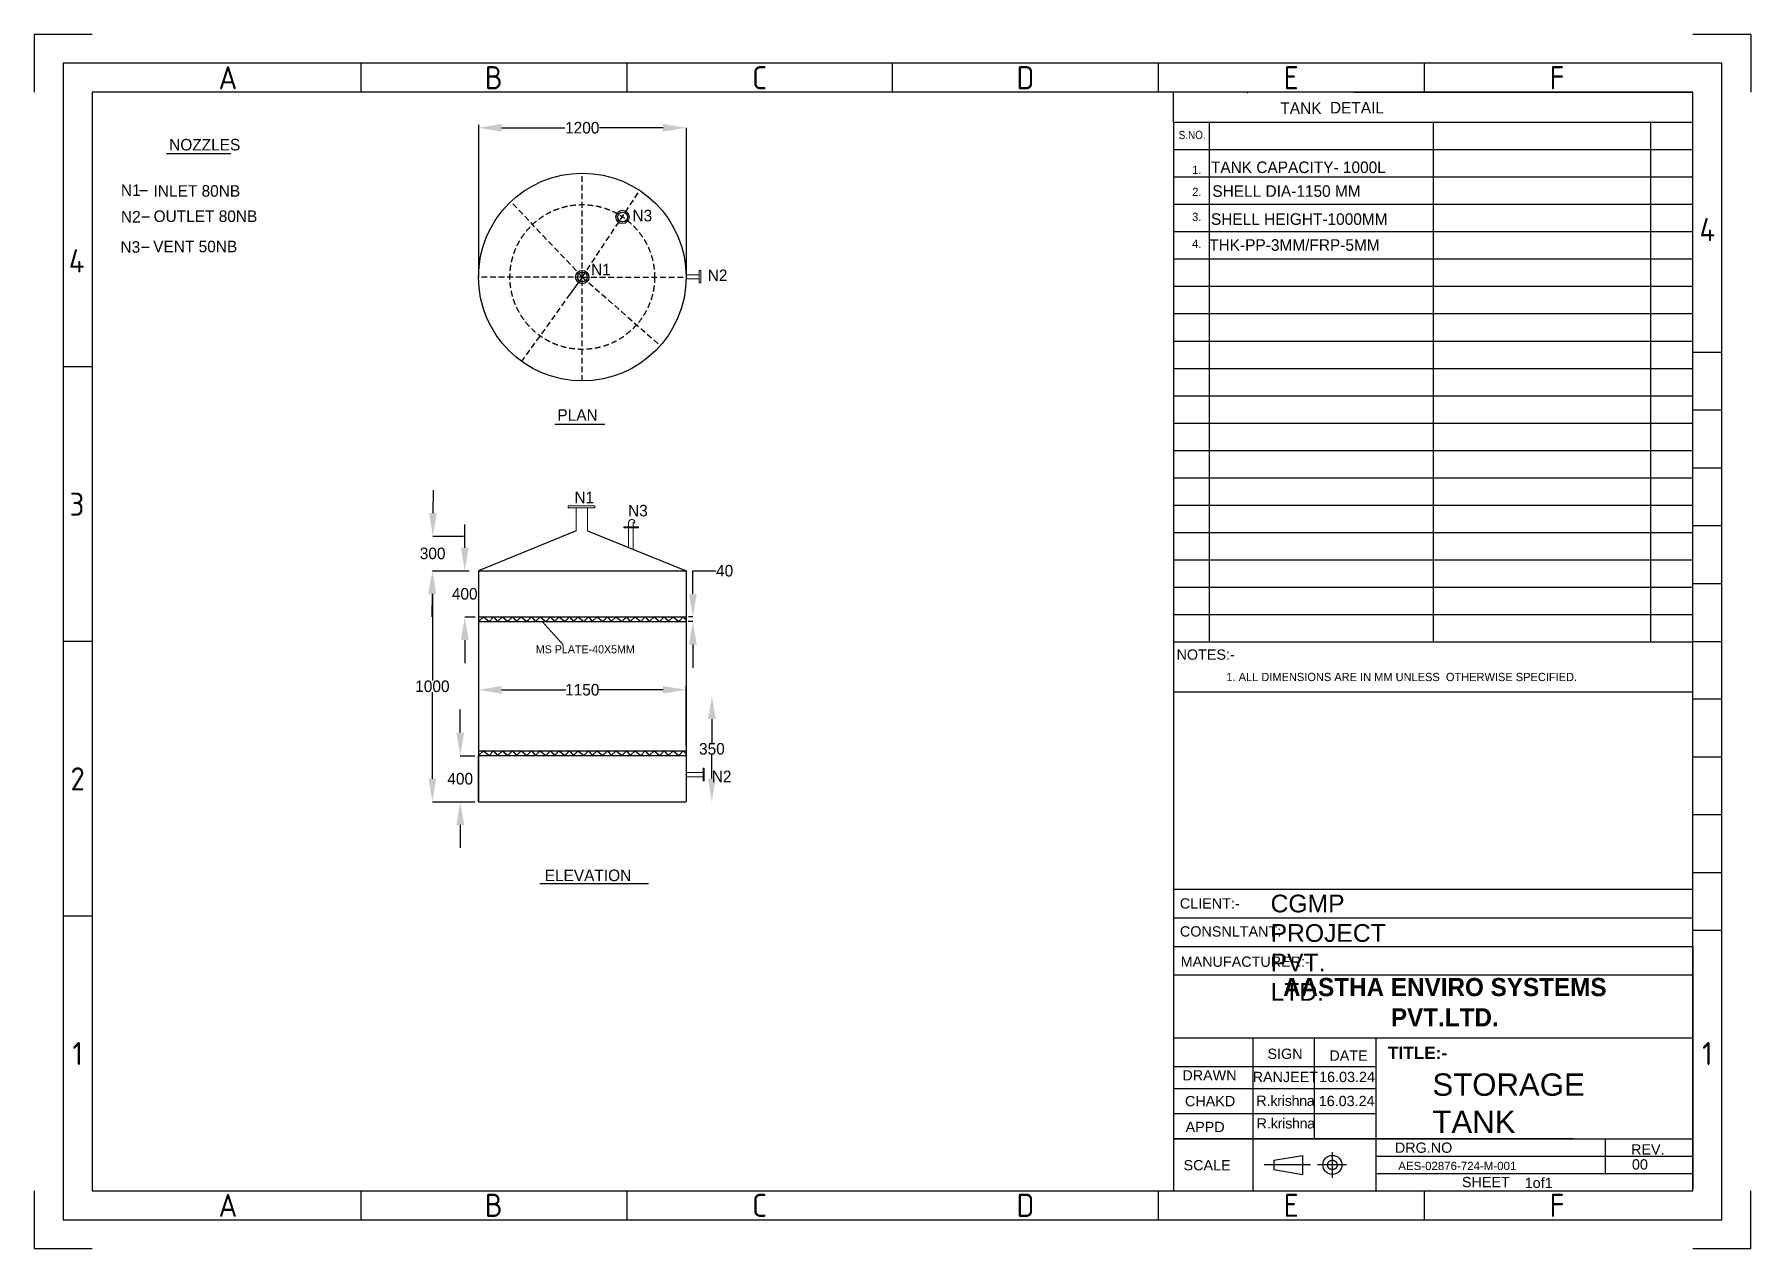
# Model space of a CAD drawing. Header units: inches. Extents: x -5552 to 41570, y 145 to 10666.
# Drawn here: x 26691 to 41570, y 145 to 10666 of the extents above; entities outside this region: 2.
import ezdxf
from ezdxf.enums import TextEntityAlignment as Align

# ---------------------------------------------------------------- set-up
doc = ezdxf.new("R2010")
doc.units = ezdxf.units.IN
doc.header["$LTSCALE"] = 200
doc.header["$MEASUREMENT"] = 0
doc.linetypes.add('CENTER', pattern=[50.8, 31.75, -6.35, 6.35, -6.35])
doc.linetypes.add('HIDDEN', pattern=[0.375, 0.25, -0.125])
for name, color, linetype in [('BORDER', 7, 'Continuous'), ('BOUN', 4, 'Continuous'), ('CEN', 231, 'CENTER'), ('DIM', 11, 'Continuous'), ('EQTXT', 6, 'Continuous'), ('LINE NO', 7, 'Continuous'), ('TEXT', 6, 'Continuous')]:
    doc.layers.add(name, color=color, linetype=linetype)
doc.styles.add('BAUHAUS', font='')
doc.styles.add('ISOCP', font='isocp.shx')
doc.styles.add('ROMANS', font='romans.shx', dxfattribs={"width": 0.85, "height": 75})
doc.styles.get('BAUHAUS').set_extended_font_data('Bauhaus Md BT', bold=True)
doc.dimstyles.get("Standard").update_dxf_attribs({"dimtxt": 80, "dimasz": 50, "dimexe": 0.18, "dimexo": 40, "dimgap": 0.09, "dimtad": 0, "dimtih": 1, "dimtoh": 1, "dimdec": 0, "dimzin": 0, "dimdsep": 46, "dimtxsty": 'Standard', "dimcen": 0.09, "dimclrd": 6, "dimclre": 6, "dimclrt": 5, "dimadec": 0, "dimazin": 0, "dimtfac": 1, "dimtdec": 0, "dimtofl": 0, "dimtmove": 0, "dimatfit": 3, "dimfxl": 1, "dimtolj": 1, "dimtzin": 0, "dimarcsym": 0})

# ---------------------------------------------------------------- blocks, each defined once
blk = doc.blocks.new('*D47')
at = {"layer": 'Defpoints', "color": 0, "linetype": 'HIDDEN', "transparency": 16777216}
for p in [(30541, 6018), (30142, 4017), (30541, 4017)]:
    blk.add_point(p, dxfattribs=at)
at = {"layer": 'EQTXT', "color": 6, "lineweight": -2, "transparency": 16777216}
for p, q in [((30143, 6018), (30142, 6018)), ((30142, 5818), (30142, 5067)), ((30142, 4217), (30142, 4967)), ((30143, 4017), (30142, 4017))]:
    blk.add_line(p, q, dxfattribs=at)
at = {"layer": 'EQTXT', "color": 6, "linetype": 'HIDDEN', "transparency": 16777216}
for points in [[(30109, 5818), (30175, 5818), (30142, 6018)], [(30109, 4217), (30175, 4217), (30142, 4017)]]:
    blk.add_solid(points, dxfattribs=at)
at = {"layer": 'EQTXT', "color": 7, "linetype": 'HIDDEN', "transparency": 16777216, "insert": (30142, 5017), "char_height": 100, "attachment_point": 5}
blk.add_mtext('\\A1;1000', dxfattribs=at)
blk = doc.blocks.new('*D50')
at = {"layer": 'Defpoints', "color": 0, "transparency": 16777216}
for p in [(30145, 6318), (30145, 6318), (30142, 6018)]:
    blk.add_point(p, dxfattribs=at)
at = {"layer": 'EQTXT', "color": 6, "lineweight": -2, "transparency": 16777216}
for p, q in [((30148, 6518), (30150, 6718)), ((30145, 6318), (30145, 6318)), ((30142, 6018), (30142, 6018)), ((30139, 5818), (30137, 5618))]:
    blk.add_line(p, q, dxfattribs=at)
at = {"layer": 'EQTXT', "color": 6, "transparency": 16777216}
for points in [[(30114, 6518), (30181, 6517), (30145, 6318)], [(30106, 5818), (30173, 5817), (30142, 6018)]]:
    blk.add_solid(points, dxfattribs=at)
at = {"layer": 'EQTXT', "color": 7, "transparency": 16777216, "insert": (30144, 6168), "char_height": 100, "attachment_point": 5}
blk.add_mtext('\\A1;300', dxfattribs=at)
blk = doc.blocks.new('*D52')
at = {"layer": 'Defpoints', "color": 0, "transparency": 16777216}
for p in [(30541, 9880), (32341, 9856), (32341, 9856)]:
    blk.add_point(p, dxfattribs=at)
at = {"layer": 'EQTXT', "color": 6, "lineweight": -2, "transparency": 16777216}
for p, q in [((30541, 9856), (30541, 9856)), ((30741, 9856), (31291, 9856)), ((32141, 9856), (31591, 9856)), ((32341, 9856), (32341, 9856))]:
    blk.add_line(p, q, dxfattribs=at)
at = {"layer": 'EQTXT', "color": 6, "transparency": 16777216}
for points in [[(30741, 9890), (30741, 9823), (30541, 9856)], [(32141, 9890), (32141, 9823), (32341, 9856)]]:
    blk.add_solid(points, dxfattribs=at)
at = {"layer": 'EQTXT', "color": 7, "transparency": 16777216, "insert": (31441, 9856), "char_height": 100, "attachment_point": 5}
blk.add_mtext('\\A1;1200', dxfattribs=at)
blk = doc.blocks.new('*D55')
at = {"layer": 'Defpoints', "color": 0, "linetype": 'ByBlock', "transparency": 16777216}
for p in [(30541, 4947), (32341, 4987), (32341, 4933)]:
    blk.add_point(p, dxfattribs=at)
at = {"layer": 'EQTXT', "color": 6, "lineweight": -2, "transparency": 16777216}
for p, q in [((30541, 4987), (30541, 4987)), ((30741, 4987), (31300, 4987)), ((32141, 4987), (31583, 4987)), ((32341, 4986), (32341, 4987))]:
    blk.add_line(p, q, dxfattribs=at)
at = {"layer": 'EQTXT', "color": 6, "linetype": 'ByBlock', "transparency": 16777216}
for points in [[(30741, 5020), (30741, 4953), (30541, 4987)], [(32141, 5020), (32141, 4953), (32341, 4987)]]:
    blk.add_solid(points, dxfattribs=at)
at = {"layer": 'EQTXT', "color": 7, "linetype": 'ByBlock', "transparency": 16777216, "insert": (31441, 4987), "char_height": 100, "attachment_point": 5}
blk.add_mtext('\\A1;1150', dxfattribs=at)
blk = doc.blocks.new('*D56')
at = {"layer": 'Defpoints', "color": 0, "linetype": 'ByBlock', "transparency": 16777216}
for p in [(30541, 6018), (30422, 5618), (30541, 5618)]:
    blk.add_point(p, dxfattribs=at)
at = {"layer": 'Defpoints', "color": 0, "linetype": 'HIDDEN', "transparency": 16777216}
for p in [(32398, 4933), (32405, 4018), (32565, 4018)]:
    blk.add_point(p, dxfattribs=at)
at = {"layer": 'EQTXT', "color": 6, "lineweight": -2, "transparency": 16777216}
for p, q in [((30422, 6218), (30422, 6418)), ((30423, 6018), (30422, 6018)), ((30423, 5618), (30422, 5618)), ((30422, 5418), (30422, 5218)), ((32564, 4933), (32565, 4933)), ((32565, 4733), (32565, 4525)), ((32565, 4218), (32565, 4425)), ((32564, 4018), (32565, 4018))]:
    blk.add_line(p, q, dxfattribs=at)
at = {"layer": 'EQTXT', "color": 6, "linetype": 'ByBlock', "transparency": 16777216}
for points in [[(30389, 6218), (30456, 6218), (30422, 6018)], [(30389, 5418), (30456, 5418), (30422, 5618)]]:
    blk.add_solid(points, dxfattribs=at)
at = {"layer": 'EQTXT', "color": 6, "linetype": 'HIDDEN', "transparency": 16777216}
for points in [[(32531, 4733), (32598, 4733), (32565, 4933)], [(32531, 4218), (32598, 4218), (32565, 4018)]]:
    blk.add_solid(points, dxfattribs=at)
at = {"layer": 'EQTXT', "color": 7, "linetype": 'ByBlock', "transparency": 16777216, "insert": (30422, 5818), "char_height": 100, "attachment_point": 5}
blk.add_mtext('\\A1;400', dxfattribs=at)
at = {"layer": 'EQTXT', "color": 7, "linetype": 'HIDDEN', "transparency": 16777216, "insert": (32565, 4475), "char_height": 100, "attachment_point": 5}
blk.add_mtext('\\A1;350', dxfattribs=at)
blk = doc.blocks.new('*D57')
at = {"layer": 'Defpoints', "color": 0, "linetype": 'ByBlock', "transparency": 16777216}
for p in [(30383, 4416), (30509, 4416), (30509, 4017)]:
    blk.add_point(p, dxfattribs=at)
at = {"layer": 'EQTXT', "color": 6, "lineweight": -2, "transparency": 16777216}
for p, q in [((30383, 4616), (30383, 4816)), ((30384, 4416), (30383, 4416)), ((30384, 4017), (30383, 4017)), ((30383, 3817), (30383, 3617))]:
    blk.add_line(p, q, dxfattribs=at)
at = {"layer": 'EQTXT', "color": 6, "linetype": 'ByBlock', "transparency": 16777216}
for points in [[(30350, 4616), (30417, 4616), (30383, 4416)], [(30350, 3817), (30417, 3817), (30383, 4017)]]:
    blk.add_solid(points, dxfattribs=at)
at = {"layer": 'EQTXT', "color": 7, "linetype": 'ByBlock', "transparency": 16777216, "insert": (30383, 4216), "char_height": 100, "attachment_point": 5}
blk.add_mtext('\\A1;400', dxfattribs=at)
blk = doc.blocks.new('*D59')
at = {"layer": 'Defpoints', "color": 0, "linetype": 'ByBlock', "transparency": 16777216}
for p in [(32341, 5618), (32341, 5578), (32400, 5618)]:
    blk.add_point(p, dxfattribs=at)
at = {"layer": 'EQTXT', "color": 6, "lineweight": -2, "transparency": 16777216}
for p, q in [((32400, 5818), (32400, 6018)), ((32400, 6018), (32600, 6018)), ((32399, 5618), (32400, 5618)), ((32399, 5578), (32400, 5578)), ((32400, 5378), (32400, 5178))]:
    blk.add_line(p, q, dxfattribs=at)
at = {"layer": 'EQTXT', "color": 6, "linetype": 'ByBlock', "transparency": 16777216}
for points in [[(32366, 5818), (32433, 5818), (32400, 5618)], [(32366, 5378), (32433, 5378), (32400, 5578)]]:
    blk.add_solid(points, dxfattribs=at)
at = {"layer": 'EQTXT', "color": 7, "linetype": 'ByBlock', "transparency": 16777216, "insert": (32675, 6018), "char_height": 100, "attachment_point": 5}
blk.add_mtext('\\A1;40', dxfattribs=at)

msp = doc.modelspace()

# ---------------------------------------------------------------- linework, layer by layer
at = {"color": 0}
for p, q in [((36565.3, 9904.6), (36565.3, 10164.7)), ((36565.3, 9904.6), (36565.3, 646.2)), ((37252.9, 1970.5), (37252.9, 1096.3)), ((37787.3, 1970.5), (37787.3, 1096.3)), ((38321.7, 1970.5), (38321.7, 1096.3)), ((37252.9, 1722.2), (37252.9, 1096.3)), ((40034.8, 1096.3), (36565.3, 1096.3)), ((37252.9, 1096.3), (37252.9, 646.2)), ((38321.7, 1096.3), (38321.7, 646.2)), ((40034.8, 1096.3), (41069, 1096.3)), ((40308.1, 1096.3), (40308.1, 796.2)), ((41069, 1096.3), (41069, 796.2)), ((37435.7, 912.3), (37683.6, 953.6)), ((37435.7, 912.3), (37435.7, 829.6)), ((37683.6, 953.6), (37683.6, 788.3)), ((38321.7, 946.2), (41069, 946.2)), ((37435.7, 829.6), (37683.6, 788.3)), ((37942.9, 871), (37944.4, 871)), ((37943.7, 870.2), (37943.7, 871.7)), ((38321.7, 796.2), (41069, 796.2)), ((39695.4, 648.1), (39695.4, 646.2))]:
    msp.add_line(p, q, dxfattribs=at)
for p, q in [((38817.1, 9904.6), (38817.1, 5402.3)), ((32341.3, 4617.7), (32341.3, 4567.7))]:
    msp.add_line(p, q)
at = {"color": 7, "linetype": 'ByBlock', "lineweight": 13}
for p, q in [((31385.2, 6579.7), (31320.2, 6579.7)), ((31320.2, 6579.7), (31320.2, 6564.7)), ((31320.2, 6564.7), (31485.2, 6564.7)), ((31550.2, 6579.7), (31385.2, 6579.7)), ((31388.2, 6363.9), (31388.2, 6564.1)), ((31485.2, 6564.7), (31550.2, 6564.7)), ((31485.2, 6363.9), (31485.2, 6564.7)), ((31550.2, 6564.7), (31550.2, 6579.7))]:
    msp.add_line(p, q, dxfattribs=at)
at = {"color": 7, "linetype": 'ByBlock'}
for p, q in [((31388.2, 6363.9), (30541.3, 6017.7)), ((31485.2, 6363.9), (32341.3, 6017.7)), ((30541.3, 6017.7), (32341.3, 6017.7)), ((30541.3, 6017.7), (30541.3, 4016.9)), ((32341.3, 6017.7), (32341.3, 4017.7)), ((30541.3, 5017.3), (30541.3, 4100.8)), ((30541.3, 4100.8), (30541.3, 4016.9))]:
    msp.add_line(p, q, dxfattribs=at)
at = {"color": 7, "linetype": 'ByBlock', "true_color": 0xffffff}
msp.add_line((32341.3, 4977.6), (32341.3, 4977.6), dxfattribs=at)
at = {"color": 5, "linetype": 'ByBlock'}
msp.add_line((32341.3, 4409.6), (32341.3, 4409.6), dxfattribs=at)
at = {"color": 0, "linetype": 'HIDDEN', "ltscale": 300}
for p, q in [((37943.7, 759.7), (37943.7, 981.3)), ((37754.9, 871), (37353.3, 871)), ((38064.9, 871), (37814.9, 871))]:
    msp.add_line(p, q, dxfattribs=at)
at = {"color": 0}
msp.add_circle((37943.7, 871), 82.6, dxfattribs=at)
at = {"color": 0, "linetype": 'HIDDEN', "ltscale": 250}
msp.add_circle((37943.7, 870.2), 41.3, dxfattribs=at)
at = {"layer": 'BORDER', "color": 0}
for p, q in [((26691, 10665.7), (26691, 10164.7)), ((27192, 10665.7), (26691, 10665.7)), ((41570, 10665.7), (41069, 10665.7)), ((41570, 10665.7), (41570, 10164.7)), ((29521.5, 10415.2), (29521.5, 10164.7)), ((31826, 10415.2), (31826, 10164.7)), ((34130.5, 10164.7), (34130.5, 10415.2)), ((36435, 10415.2), (36435, 10164.7)), ((38739.5, 10415.2), (38739.5, 10164.7)), ((41319.5, 7910.3), (41069, 7910.3)), ((41319.5, 2900.6), (41319.5, 7910.3)), ((27192, 7785.1), (26941.5, 7785.1)), ((41319.5, 7409.3), (41069, 7409.3)), ((41319.5, 6908.4), (41069, 6908.4)), ((41319.5, 6407.3), (41069, 6407.3)), ((41319.5, 5906.2), (41069, 5906.2)), ((27192, 5405.4), (26941.5, 5405.4)), ((41069, 5405.4), (41319.5, 5405.4)), ((41319.5, 4904.5), (41069, 4904.5)), ((41319.5, 4403.5), (41069, 4403.5)), ((41319.5, 3902.5), (41069, 3902.5)), ((41319.5, 3401.5), (41069, 3401.5)), ((36565.3, 3261), (41069, 3261)), ((27192, 3025.8), (26941.5, 3025.8)), ((36565.3, 3012.7), (36565.3, 646.2)), ((36565.3, 3012.7), (41069, 3012.7)), ((41319.5, 2900.6), (41069, 2900.6)), ((36565.3, 2764.2), (41069, 2764.2)), ((41069, 2764.4), (41069, 665.2)), ((36565.3, 2516.1), (41069, 2516.1)), ((36565.3, 1970.5), (40783.5, 1970.5)), ((36850.8, 1970.5), (41069, 1970.5)), ((36565.3, 1722.2), (38321.7, 1722.2)), ((36565.3, 1533.4), (38321.7, 1533.4)), ((36565.3, 1314.8), (38321.7, 1314.8)), ((36565.3, 1096.3), (41069, 1096.3)), ((26691, 646.2), (26691, 145.2)), ((29521.5, 646.2), (29521.5, 395.7)), ((31826, 646.2), (31826, 395.7)), ((36435, 646.2), (36435, 395.7)), ((36850.8, 646.2), (41069, 646.2)), ((38739.5, 646.2), (38739.5, 395.7)), ((40409.2, 648.1), (40409.2, 646.2)), ((41570, 145.2), (41570, 646.2)), ((26691, 145.2), (27192, 145.2)), ((41069, 145.2), (41570, 145.2))]:
    msp.add_line(p, q, dxfattribs=at)
msp.add_lwpolyline([(41319.5, 395.7), (41319.5, 10415.2), (26941.5, 10415.2), (26941.5, 395.7)], close=True, dxfattribs=at)
for points in [[(41069, 1639.9), (41069, 1407.4)], [(41069, 1439.2), (41069, 1191.3)]]:
    msp.add_lwpolyline(points, dxfattribs=at)
at = {"layer": 'BOUN', "color": 0}
for p, q in [((36565.3, 9904.6), (41069, 9904.6)), ((36875.8, 9904.6), (36875.8, 5402.3)), ((40702.4, 9904.6), (40702.4, 5402.3)), ((36565.3, 9667.6), (41069, 9667.6)), ((36565.3, 9430.7), (41069, 9430.7)), ((36565.3, 9193.7), (41069, 9193.7)), ((36565.3, 8956.7), (41069, 8956.7)), ((36565.3, 8719.8), (41069, 8719.8)), ((36565.3, 8482.8), (41069, 8482.8)), ((36565.3, 8245.8), (41069, 8245.8)), ((36565.3, 8008.9), (41069, 8008.9)), ((36565.3, 7771.9), (41069, 7771.9)), ((36565.3, 7535), (41069, 7535)), ((36565.3, 7298), (41069, 7298)), ((36565.3, 7061), (41069, 7061)), ((36565.3, 6824.1), (41069, 6824.1)), ((36565.3, 6587.1), (41069, 6587.1)), ((36565.3, 6350.1), (41069, 6350.1)), ((36565.3, 6113.2), (41069, 6113.2)), ((36565.3, 5876.2), (41069, 5876.2)), ((36565.3, 5639.2), (41069, 5639.2)), ((36565.3, 5402.3), (41069, 5402.3)), ((36565.3, 4968.9), (41069, 4968.9)), ((36596.3, 646.2), (41069, 646.2))]:
    msp.add_line(p, q, dxfattribs=at)
at = {"layer": 'CEN', "color": 3, "linetype": 'ByBlock'}
for p, q in [((27837, 9633.5), (28394.5, 9633.5)), ((31203.7, 7288.1), (31636.2, 7288.1)), ((31072, 3310), (32014.5, 3310))]:
    msp.add_line(p, q, dxfattribs=at)
at = {"layer": 'DIM', "color": 0, "ltscale": 150}
msp.add_line((38133.2, 10164.7), (41069, 10164.7), dxfattribs=at)
at = {"layer": 'EQTXT', "color": 7}
for p, q in [((30541.3, 9880.4), (30541.3, 8555.3)), ((32341.3, 9856.3), (32341.3, 8563.2)), ((30145.3, 6317.7), (30410.8, 6317.7)), ((30141.7, 6017.7), (30398.8, 6017.7)), ((30141.7, 4016.9), (30382.6, 4016.9))]:
    msp.add_line(p, q, dxfattribs=at)
at = {"layer": 'EQTXT', "color": 7, "linetype": 'HIDDEN'}
for p, q in [((31441.3, 8563.2), (31441.3, 9463.2)), ((31441.3, 8563.2), (31939.6, 9312.7)), ((31441.3, 8563.2), (30821.7, 9215.9)), ((31441.3, 8563.2), (30541.3, 8563.2)), ((31441.3, 7663.2), (31441.3, 8563.2)), ((31441.3, 8563.2), (32341.3, 8563.2)), ((31441.3, 8563.2), (32117.2, 7968.9)), ((31334.8, 8416.3), (30915, 7833.1))]:
    msp.add_line(p, q, dxfattribs=at)
at = {"layer": 'EQTXT', "color": 7, "linetype": 'ByBlock'}
for p, q in [((27603.1, 9313.1), (27670.8, 9313.1)), ((27622.7, 9083.4), (27690.3, 9083.4)), ((27619.3, 8821.4), (27687, 8821.4)), ((30541.3, 8560.1), (30541.3, 8583.6)), ((31441.3, 8563.2), (31334.8, 8416.3)), ((30398.8, 6017.7), (30459.2, 6017.7)), ((30541.3, 6017.7), (30833.1, 6017.7)), ((30541.3, 6017.7), (30541.3, 5617.7)), ((30422, 5617.7), (30513.7, 5617.7)), ((31094.2, 5577.7), (31276.6, 5376.9)), ((32399.3, 5577.7), (32359, 5577.7)), ((32399.9, 5617.7), (32361, 5617.7)), ((32341.3, 4932.9), (32341.3, 5017.7)), ((32341.3, 5017.3), (32341.6, 5017.3)), ((32341.3, 4501), (32341.3, 4932.9)), ((30541.3, 4016.9), (30541.3, 4416.9)), ((30541.3, 4016.9), (32339, 4017.7)), ((30382.6, 4016.9), (30508.8, 4016.7))]:
    msp.add_line(p, q, dxfattribs=at)
at = {"layer": 'EQTXT', "color": 7, "linetype": 'ByBlock', "lineweight": 13}
for p, q in [((32341.2, 8547.6), (32453.7, 8547.6)), ((32341.3, 8560.1), (32341.3, 8583.6)), ((32341.3, 8583.6), (32453.8, 8583.6)), ((32453.8, 8583.6), (32453.6, 8514.1)), ((32453.6, 8514.1), (32470.3, 8514.1)), ((32453.8, 8583.6), (32453.8, 8619.9)), ((32453.8, 8619.9), (32470.3, 8619.9)), ((32470.3, 8619.9), (32470.3, 8514.1)), ((31802.8, 6390.8), (31802.8, 6398.9)), ((31802.8, 6398.9), (31927.6, 6398.9)), ((31842.8, 6405.5), (31842.8, 6436.4)), ((31842.8, 6219.3), (31842.8, 6405.5)), ((31881.2, 6405.5), (31881.2, 6429.6)), ((31881.2, 6203.7), (31881.2, 6405.5)), ((31896.8, 6446.4), (31892.8, 6430.6)), ((31927.6, 6390.8), (31927.6, 6398.9)), ((31849.5, 6390.8), (31802.8, 6390.8)), ((31887.9, 6390.8), (31849.5, 6390.8)), ((31887.9, 6390.8), (31927.6, 6390.8)), ((32341.3, 4269.8), (32488.9, 4269.8)), ((32341.3, 4231.5), (32488.9, 4231.5)), ((32488.9, 4307.4), (32498.5, 4307.4)), ((32488.9, 4240.7), (32488.9, 4307.4)), ((32488.9, 4240.7), (32488.9, 4202.5)), ((32488.9, 4202.5), (32488.9, 4198.3)), ((32488.9, 4198.3), (32498.5, 4198.3)), ((32498.5, 4258.3), (32498.5, 4307.4)), ((32498.5, 4258.3), (32498.5, 4198.3))]:
    msp.add_line(p, q, dxfattribs=at)
at = {"layer": 'EQTXT', "color": 5, "linetype": 'ByBlock'}
for p, q in [((30541.3, 5617.7), (32341.3, 5617.7)), ((30541.3, 5577.7), (30583.8, 5617.7)), ((30541.3, 5577.7), (32341.3, 5577.7)), ((30583.8, 5617.7), (30632.7, 5577.7)), ((30632.7, 5577.7), (30671.9, 5617.7)), ((30671.9, 5617.7), (30671.9, 5617.7)), ((30671.9, 5617.7), (30705.8, 5577.7)), ((30705.8, 5577.7), (30748.3, 5617.7)), ((30748.3, 5617.7), (30797.2, 5577.7)), ((30797.2, 5577.7), (30836.4, 5617.7)), ((30836.4, 5617.7), (30870.3, 5577.7)), ((30870.3, 5577.7), (30912.8, 5617.7)), ((30912.8, 5617.7), (30961.7, 5577.7)), ((30961.7, 5577.7), (31000.8, 5617.7)), ((31000.8, 5617.7), (31034.8, 5577.7)), ((31034.8, 5577.7), (31077.2, 5617.7)), ((31077.2, 5617.7), (31126.2, 5577.7)), ((31126.2, 5577.7), (31165.3, 5617.7)), ((31165.3, 5617.7), (31199.3, 5577.7)), ((31199.3, 5577.7), (31241.7, 5617.7)), ((31241.7, 5617.7), (31290.7, 5577.7)), ((31290.7, 5577.7), (31329.8, 5617.7)), ((31329.8, 5617.7), (31363.7, 5577.7)), ((31363.7, 5577.7), (31406.2, 5617.7)), ((31406.2, 5617.7), (31455.2, 5577.7)), ((31455.2, 5577.7), (31494.3, 5617.7)), ((31494.3, 5617.7), (31528.2, 5577.7)), ((31528.2, 5577.7), (31570.7, 5617.7)), ((31570.7, 5617.7), (31619.6, 5577.7)), ((31619.6, 5577.7), (31658.8, 5617.7)), ((31658.8, 5617.7), (31692.7, 5577.7)), ((31692.7, 5577.7), (31735.2, 5617.7)), ((31735.2, 5617.7), (31784.1, 5577.7)), ((31784.1, 5577.7), (31823.3, 5617.7)), ((31823.3, 5617.7), (31857.2, 5577.7)), ((31857.2, 5577.7), (31899.7, 5617.7)), ((31899.7, 5617.7), (31948.6, 5577.7)), ((31948.6, 5577.7), (31987.8, 5617.7)), ((31987.8, 5617.7), (32021.7, 5577.7)), ((32021.7, 5577.7), (32064.2, 5617.7)), ((32064.2, 5617.7), (32113.1, 5577.7)), ((32113.1, 5577.7), (32152.2, 5617.7)), ((32152.2, 5617.7), (32186.2, 5577.7)), ((32186.2, 5577.7), (32228.7, 5617.7)), ((32228.7, 5617.7), (32277.6, 5577.7)), ((32277.6, 5577.7), (32316.7, 5617.7)), ((32316.7, 5617.7), (32341.3, 5588.7)), ((30541.3, 4456.9), (32341.3, 4456.9)), ((30541.3, 4416.9), (30583.8, 4456.9)), ((30541.3, 4416.9), (32341.3, 4416.9)), ((30583.8, 4456.9), (30632.7, 4416.9)), ((30632.7, 4416.9), (30671.9, 4456.9)), ((30671.9, 4456.9), (30671.9, 4456.9)), ((30671.9, 4456.9), (30705.8, 4416.9)), ((30705.8, 4416.9), (30748.3, 4456.9)), ((30748.3, 4456.9), (30797.2, 4416.9)), ((30797.2, 4416.9), (30836.4, 4456.9)), ((30836.4, 4456.9), (30870.3, 4416.9)), ((30870.3, 4416.9), (30912.8, 4456.9)), ((30912.8, 4456.9), (30961.7, 4416.9)), ((30961.7, 4416.9), (31000.8, 4456.9)), ((31000.8, 4456.9), (31034.8, 4416.9)), ((31034.8, 4416.9), (31077.2, 4456.9)), ((31077.2, 4456.9), (31126.2, 4416.9)), ((31126.2, 4416.9), (31165.3, 4456.9)), ((31165.3, 4456.9), (31199.3, 4416.9)), ((31199.3, 4416.9), (31241.7, 4456.9)), ((31241.7, 4456.9), (31290.7, 4416.9)), ((31290.7, 4416.9), (31329.8, 4456.9)), ((31329.8, 4456.9), (31363.7, 4416.9)), ((31363.7, 4416.9), (31406.2, 4456.9)), ((31406.2, 4456.9), (31455.2, 4416.9)), ((31455.2, 4416.9), (31494.3, 4456.9)), ((31494.3, 4456.9), (31528.2, 4416.9)), ((31528.2, 4416.9), (31570.7, 4456.9)), ((31570.7, 4456.9), (31619.6, 4416.9)), ((31619.6, 4416.9), (31658.8, 4456.9)), ((31658.8, 4456.9), (31692.7, 4416.9)), ((31692.7, 4416.9), (31735.2, 4456.9)), ((31735.2, 4456.9), (31784.1, 4416.9)), ((31784.1, 4416.9), (31823.3, 4456.9)), ((31823.3, 4456.9), (31857.2, 4416.9)), ((31857.2, 4416.9), (31899.7, 4456.9)), ((31899.7, 4456.9), (31948.6, 4416.9)), ((31948.6, 4416.9), (31987.8, 4456.9)), ((31987.8, 4456.9), (32021.7, 4416.9)), ((32021.7, 4416.9), (32064.2, 4456.9)), ((32064.2, 4456.9), (32113.1, 4416.9)), ((32113.1, 4416.9), (32152.2, 4456.9)), ((32152.2, 4456.9), (32186.2, 4416.9)), ((32186.2, 4416.9), (32228.7, 4456.9)), ((32228.7, 4456.9), (32277.6, 4416.9)), ((32277.6, 4416.9), (32316.7, 4456.9)), ((32316.7, 4456.9), (32341.3, 4427.9))]:
    msp.add_line(p, q, dxfattribs=at)
at = {"layer": 'EQTXT', "color": 7}
msp.add_lwpolyline([(41069, 646.2), (41069, 10164.7), (27192, 10164.7), (27192, 646.2)], close=True, dxfattribs=at)
at = {"layer": 'EQTXT', "color": 7, "linetype": 'ByBlock'}
msp.add_lwpolyline([(30383.2, 4416), (30508.8, 4416)], dxfattribs=at)
for centre, radius in [((31441.3, 8563.2), 900), ((31790.2, 9083.8), 57.6), ((31790.2, 9083.8), 42.5), ((31440.9, 8563), 57.6), ((31440.9, 8563), 42.5)]:
    msp.add_circle(centre, radius, dxfattribs=at)
at = {"layer": 'EQTXT', "color": 7, "linetype": 'HIDDEN'}
msp.add_circle((31441.3, 8563.2), 627.1, dxfattribs=at)
at = {"layer": 'EQTXT', "color": 7, "linetype": 'ByBlock', "lineweight": 13}
for centre, radius, start, end in [((31871.3, 6433.5), 28.6, 26.82015, 174.05404), ((31887, 6429.3), 5.86, 12.71389, 177.00493)]:
    msp.add_arc(centre, radius, start, end, dxfattribs=at)

# ---------------------------------------------------------------- texts
at = {"color": 5, "char_height": 200, "width": 3266.861, "attachment_point": 3}
for insert in [(-3772.4, 7198.3), (-5552.3, 776.6)]:
    msp.add_mtext('{\\fMonospac821 BT|b1|i0|c0|p49; }', dxfattribs=dict(at, insert=insert))
at = {"color": 7, "linetype": 'ByBlock', "lineweight": 13, "insert": (31372.8, 6703.7), "char_height": 100, "attachment_point": 1}
for s in ['N1', 'N']:
    msp.add_mtext(s, dxfattribs=at)
at = {"color": 0, "attachment_point": 1}
for s, insert, char_height, width in [('{\\fArial|b0|i0|c0|p34;NOTES:-}', (36593.3, 5336.7), 89.062, 0.9), ('{\\fArial|b0|i0|c0|p34;CLIENT:-}', (36621.6, 3180.7), 89.062, 0.9), ('{\\fArial|b0|i0|c0|p34;CGMP PROJECT PVT. LTD.}', (37408.1, 3212.1), 153.179, 1.935), ('{\\fArial|b0|i0|c0|p34;CONSNLTANT:-}', (36622.2, 2938.4), 89.062, 0.9), ('{\\fArial|b0|i0|c0|p34;MANUFACTURER:-}', (36628.6, 2676.2), 89.062, 0.9), ('{\\fArial|b0|i0|c0|p34;SIGN}', (37381.1, 1878.2), 89.062, 0.9), ('{\\fArial|b0|i0|c0|p34;DATE}', (37918.5, 1862.6), 89.062, 0.9), ('{\\fArial|b1|i0|c0|p34;TITLE:-}', (38425.3, 1894.8), 106.875, 0.9), ('{\\fArial|b0|i0|c0|p34;DRAWN}', (36643.1, 1691.4), 89.062, 0.9), ('{\\fArial|b0|i0|c0|p34;RANJEET}', (37252.9, 1677.4), 89.062, 0.9), ('{\\fArial|b0|i0|c0|p34;16.03.24}', (37828.9, 1677.4), 89.062, 0.9), ('{\\fArial|b0|i0|c0|p34;STORAGE  TANK}', (38810.7, 1663.2), 193.492, 2.444), ('{\\fArial|b0|i0|c0|p34;CHAKD}', (36666.2, 1467.8), 89.062, 0.9), ('{\\fArial|b0|i0|c0|p34;R\\T0.95;.krishna}', (37283.6, 1471.3), 89.062, 0.9), ('{\\fArial|b0|i0|c0|p34;16.03.24}', (37825.7, 1468.9), 89.062, 0.9), ('{\\fArial|b0|i0|c0|p34;APPD}', (36671.4, 1244), 89.062, 0.9), ('{\\fArial|b0|i0|c0|p34;R\\T0.95;.krishna}', (37287.1, 1275.3), 89.062, 0.9), ('{\\fArial|b0|i0|c0|p34;DRG.NO}', (38485.8, 1064.7), 89.062, 0.9), ('{\\fArial|b0|i0|c0|p34;REV.}', (40532.9, 1049.8), 89.062, 0.9), ('{\\fArial|b0|i0|c0|p34;SCALE}', (36653.7, 912.9), 89.062, 0.9), ('{\\fArial|b0|i0|c0|p34;AES-02876-724-M-001}', (38515.2, 897.6), 71.25, 0.9), ('{\\fArial|b0|i0|c0|p34;  00}', (40540.5, 919.7), 89.062, 0.9), ('{\\fArial|b0|i0|c0|p34;SHEET\\Fromans|c0; }', (39067, 766.8), 89.062, 0.9), ('{\\fArial|b0|i0|c0|p34;1of1 }', (39611.4, 759.9), 89.062, 0.9)]:
    msp.add_mtext(s, dxfattribs=dict(at, insert=insert, char_height=char_height, width=width))
at = {"layer": 'BORDER', "color": 0, "style": 'ISOCP'}
for s, p in [('A', (28369.3, 10290)), ('B', (30673.8, 10290)), ('C', (32978.2, 10290)), ('D', (35282.7, 10290)), ('E', (37587.2, 10290)), ('F', (39891.7, 10290)), ('4', (41194.3, 8974.9)), ('4', (27058, 8702.9)), ('3', (27060.9, 6595.3)), ('2', (27066.7, 4215.6)), ('1', (27066.7, 1836)), ('1', (41194.3, 1836)), ('A', (28369.3, 520.9)), ('B', (30673.8, 520.9)), ('C', (32978.2, 520.9)), ('D', (35282.7, 520.9)), ('E', (37587.2, 520.9)), ('F', (39891.7, 520.9))]:
    msp.add_text(s, height=200.4, dxfattribs=at).set_placement(p, align=Align.MIDDLE)
at = {"layer": 'CEN', "color": 3, "linetype": 'ByBlock'}
for s, p in [('TANK', (37493.1, 9976.7)), ('DETAIL', (37922.8, 9980.4)), ('NOZZLES', (27859.8, 9659.8)), ('PLAN', (31225.7, 7317.4)), ('ELEVATION', (31115.3, 3329.4))]:
    msp.add_text(s, height=100, dxfattribs=at).set_placement(p)
at = {"layer": 'DIM', "color": 0, "ltscale": 150, "insert": (37204.3, 10164.7), "char_height": 5.566, "width": 3864.756, "attachment_point": 1, "style": 'ROMANS'}
msp.add_mtext('\\pt3450;ED ', dxfattribs=at)
at = {"layer": 'DIM', "color": 0, "insert": (38918.4, 2280.5), "char_height": 157.271, "width": 3433.584, "attachment_point": 5, "style": 'BAUHAUS'}
msp.add_mtext('{\\C140;AASTHA ENVIRO SYSTEMS PVT.LTD.}', dxfattribs=at)
at = {"layer": 'EQTXT', "color": 5, "linetype": 'ByBlock'}
msp.add_text('MS PLATE-40X5MM', height=69.147, dxfattribs=at).set_placement((31038.5, 5303.4))
at = {"layer": 'EQTXT', "color": 7, "linetype": 'ByBlock', "char_height": 100, "attachment_point": 1}
for s, insert in [('N1', (27441.6, 9365.2)), ('N2', (27441.6, 9135.5)), ('N3', (31875.9, 9145.4)), ('N3', (27438.2, 8873.5)), ('N1', (31517.4, 8677.7))]:
    msp.add_mtext(s, dxfattribs=dict(at, insert=insert))
at = {"layer": 'EQTXT', "color": 7, "linetype": 'ByBlock', "char_height": 100, "width": 133.333, "attachment_point": 1}
for insert in [(32528.5, 8628.1), (32564, 4286.1)]:
    msp.add_mtext('N2', dxfattribs=dict(at, insert=insert))
at = {"layer": 'EQTXT', "color": 7, "linetype": 'ByBlock', "lineweight": 13, "insert": (31837.8, 6589.4), "char_height": 100, "attachment_point": 1}
msp.add_mtext('N3', dxfattribs=at)
at = {"layer": 'LINE NO', "color": 7, "linetype": 'ByBlock'}
for s, p in [('TANK CAPACITY- 1000L', (36890.9, 9464)), ('INLET 80NB', (27724.9, 9259)), ('SHELL DIA-1150 MM', (36903.2, 9258)), ('OUTLET 80NB', (27724.9, 9039.9)), ('SHELL HEIGHT-1000MM', (36891.2, 9015.2)), ('VENT 50NB', (27721.6, 8778)), ('THK-PP-3MM/FRP-5MM', (36875.8, 8790.6))]:
    msp.add_text(s, height=100, dxfattribs=at).set_placement(p)
at = {"layer": 'TEXT', "color": 0, "width": 0.9}
msp.add_text('S.NO.', height=71.53, dxfattribs=at).set_placement((36611.4, 9758.1))
at = {"layer": 'TEXT', "color": 0}
msp.add_text('1. ALL DIMENSIONS ARE IN MM UNLESS  OTHERWISE SPECIFIED.', height=71.528, dxfattribs=at).set_placement((37025.2, 5062.3))
at = {"layer": 'TEXT', "color": 0, "char_height": 71.53, "attachment_point": 1}
for s, insert in [('1.', (36728.2, 9527.4)), ('2.', (36728.2, 9336.6)), ('3.', (36728.2, 9119.9)), ('4.', (36728.2, 8887.5))]:
    msp.add_mtext(s, dxfattribs=dict(at, insert=insert))

# ---------------------------------------------------------------- dimensions: what is measured, and where the dimension line sits
at = {"layer": 'EQTXT', "color": 7}
dim = msp.add_linear_dim(base=(32341.3, 9856.3), p1=(30541.3, 9880.4), p2=(32341.3, 9856.3), text='1200', dimstyle='Standard', override={"dimtxt": 100, "dimasz": 200, "dimclrt": 7, "dimfxlon": 1, "dimtfillclr": 256, "dimarcsym": 1}, dxfattribs=at)
dim.commit()
dim.dimension.update_dxf_attribs({"geometry": '*D52', "text_midpoint": (31441.3, 9856.3)})
dim = msp.add_aligned_dim(p1=(30141.7, 6017.7), p2=(30145.3, 6317.7), distance=0, text='300', dimstyle='Standard', override={"dimtxt": 100, "dimasz": 200, "dimclrt": 7, "dimfxlon": 1, "dimtfillclr": 256, "dimarcsym": 1}, dxfattribs=at)
dim.commit()
dim.dimension.update_dxf_attribs({"geometry": '*D50', "text_midpoint": (30143.5, 6167.7)})
at = {"layer": 'EQTXT', "color": 7, "linetype": 'ByBlock'}
for base, p1, p2, picture, middle in [((30422.2, 5617.7), (30541.3, 6017.7), (30541.3, 5617.7), '*D56', (30422.2, 5817.7)), ((32399.7, 5617.7), (32341.3, 5577.7), (32341.3, 5617.7), '*D59', (32674.8, 6017.7))]:
    dim = msp.add_linear_dim(base=base, p1=p1, p2=p2, angle=90, dimstyle='Standard', override={"dimtxt": 100, "dimasz": 200, "dimclrt": 7, "dimfxlon": 1, "dimtfillclr": 256, "dimarcsym": 1}, dxfattribs=at)
    dim.commit()
    dim.dimension.update_dxf_attribs({"geometry": picture, "text_midpoint": middle})
at = {"layer": 'EQTXT', "color": 7, "linetype": 'HIDDEN'}
dim = msp.add_linear_dim(base=(30141.9, 4016.9), p1=(30541.3, 6017.7), p2=(30541.3, 4016.9), angle=90, text='1000', dimstyle='Standard', override={"dimtxt": 100, "dimasz": 200, "dimclrt": 7, "dimfxlon": 1, "dimtfillclr": 256, "dimarcsym": 1}, dxfattribs=at)
dim.commit()
dim.dimension.update_dxf_attribs({"geometry": '*D47', "text_midpoint": (30141.9, 5017.3)})
at = {"layer": 'EQTXT', "color": 7, "linetype": 'ByBlock'}
dim = msp.add_linear_dim(base=(32341.3, 4986.7), p1=(30541.3, 4946.8), p2=(32341.3, 4932.9), text='1150', dimstyle='Standard', override={"dimtxt": 100, "dimasz": 200, "dimclrt": 7, "dimfxlon": 1, "dimtfillclr": 256, "dimarcsym": 1}, dxfattribs=at)
dim.commit()
dim.dimension.update_dxf_attribs({"geometry": '*D55', "text_midpoint": (31441.3, 4986.7)})
dim = msp.add_linear_dim(base=(30383.4, 4416), p1=(30508.8, 4016.7), p2=(30508.8, 4416), angle=90, text='400', dimstyle='Standard', override={"dimtxt": 100, "dimasz": 200, "dimclrt": 7, "dimfxlon": 1, "dimtfillclr": 256, "dimarcsym": 1}, dxfattribs=at)
dim.commit()
dim.dimension.update_dxf_attribs({"geometry": '*D57', "text_midpoint": (30383.4, 4216.4)})

doc.saveas('drawing.dxf')
